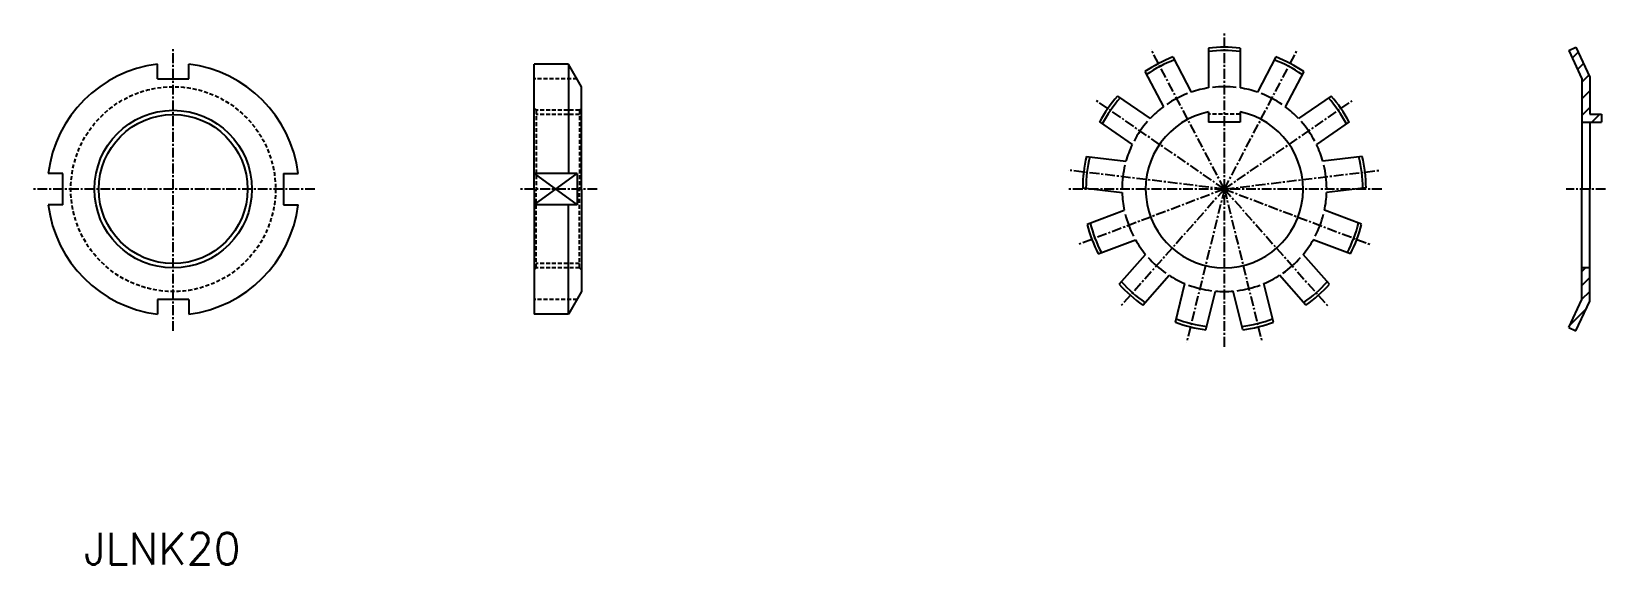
# Model space of a CAD drawing. Extents: x -20269 to -19844, y 30600 to 43676.
# Drawn here: x -20269.3 to -20069.3, y 36793.4 to 36861.1 of the extents above; entities outside this region: 3.
import ezdxf
from ezdxf.enums import TextEntityAlignment as Align

# ---------------------------------------------------------------- set-up
doc = ezdxf.new("R2010")
doc.units = 0
doc.header["$PDMODE"] = 1
doc.linetypes.add('CENTER', pattern=[2, 1.25, -0.25, 0.25, -0.25])
doc.linetypes.add('DASHED', pattern=[0.75, 0.5, -0.25])
doc.layers.get('0').update_dxf_attribs({"linetype": 'CONTINUOUS'})
doc.layers.add('CENTER', color=1, linetype='CENTER')
doc.styles.add('MISUMI', font='txt.shx')

# ---------------------------------------------------------------- blocks, each defined once
blk = doc.blocks.new('*X0')
at = {"color": 0, "linetype": 'CONTINUOUS'}
for p, q in [((-20073.56, 36857.68), (-20072.81, 36858.43)), ((-20072.89, 36856.23), (-20072.13, 36856.98)), ((-20072.34, 36854.65), (-20071.46, 36855.54)), ((-20072.34, 36852.53), (-20071.34, 36853.53)), ((-20072.34, 36850.41), (-20071.34, 36851.41)), ((-20071.07, 36849.56), (-20070.07, 36850.56))]:
    blk.add_line(p, q, dxfattribs=at)
blk = doc.blocks.new('*X1')
at = {"color": 0, "linetype": 'CONTINUOUS'}
for p, q in [((-20072.34, 36830.61), (-20071.89, 36831.06)), ((-20072.34, 36828.84), (-20071.34, 36829.84)), ((-20072.34, 36827.08), (-20071.34, 36828.08)), ((-20073.87, 36823.78), (-20071.8, 36825.85))]:
    blk.add_line(p, q, dxfattribs=at)

msp = doc.modelspace()

# ---------------------------------------------------------------- linework, layer by layer
at = {"color": 7, "linetype": 'CONTINUOUS'}
for p, q in [((-20070.83, 43675.42), (-20071.29, 43676.42)), ((-20070.83, 43674.96), (-20071.29, 43675.96)), ((-20074.01, 36858.64), (-20073.1, 36859.06)), ((-20073.1, 36859.06), (-20071.34, 36855.28)), ((-20124.3, 36857.83), (-20121.96, 36853.36)), ((-20119.76, 36858.95), (-20119.76, 36853.9)), ((-20115.76, 36858.95), (-20115.76, 36853.9)), ((-20111.22, 36857.83), (-20113.56, 36853.36)), ((-20074.01, 36858.64), (-20072.34, 36855.06)), ((-20253.3, 36855.06), (-20253.3, 36856.93)), ((-20253.3, 36855.06), (-20249.3, 36855.06)), ((-20249.3, 36855.06), (-20249.3, 36856.93)), ((-20205.43, 36841.06), (-20205.43, 36856.93)), ((-20201.09, 36856.93), (-20205.43, 36856.93)), ((-20199.43, 36854.06), (-20201.09, 36856.93)), ((-20201.09, 36856.93), (-20201.09, 36843.06)), ((-20127.85, 36855.97), (-20125.5, 36851.5)), ((-20107.68, 36855.97), (-20110.02, 36851.5)), ((-20072.34, 36855.06), (-20072.34, 36841.06)), ((-20071.34, 36855.28), (-20071.34, 36850.56)), ((-20199.43, 36841.06), (-20199.43, 36854.06)), ((-20131.35, 36852.87), (-20127.2, 36850)), ((-20104.18, 36852.87), (-20108.33, 36850)), ((-20133.62, 36849.58), (-20129.47, 36846.71)), ((-20119.76, 36850.86), (-20119.76, 36849.56)), ((-20115.76, 36849.56), (-20119.76, 36849.56)), ((-20115.76, 36850.86), (-20115.76, 36849.56)), ((-20101.9, 36849.58), (-20106.05, 36846.71)), ((-20072.34, 36849.56), (-20069.84, 36849.56)), ((-20071.34, 36850.56), (-20069.84, 36850.56)), ((-20071.34, 36849.56), (-20071.34, 36841.06)), ((-20069.84, 36850.56), (-20069.84, 36849.56)), ((-20135.28, 36845.2), (-20130.27, 36844.59)), ((-20100.24, 36845.2), (-20105.25, 36844.59)), ((-20265.3, 36843.06), (-20267.18, 36843.06)), ((-20265.3, 36839.06), (-20265.3, 36843.06)), ((-20237.3, 36843.06), (-20235.43, 36843.06)), ((-20237.3, 36843.06), (-20237.3, 36839.06)), ((-20200, 36843.06), (-20205.43, 36843.06)), ((-20200, 36843.06), (-20200, 36839.06)), ((-20205.43, 36841.06), (-20205.43, 36825.18)), ((-20199.43, 36841.06), (-20199.43, 36828.06)), ((-20135.76, 36841.23), (-20130.75, 36840.62)), ((-20099.76, 36841.23), (-20104.77, 36840.62)), ((-20072.34, 36827.06), (-20072.34, 36841.06)), ((-20071.34, 36826.84), (-20071.34, 36841.06)), ((-20265.3, 36839.06), (-20267.18, 36839.06)), ((-20237.3, 36839.06), (-20235.43, 36839.06)), ((-20200, 36839.06), (-20205.43, 36839.06)), ((-20201.09, 36825.18), (-20201.09, 36839.06)), ((-20135.2, 36836.59), (-20130.48, 36838.37)), ((-20100.33, 36836.59), (-20105.04, 36838.37)), ((-20133.78, 36832.85), (-20129.06, 36834.63)), ((-20101.74, 36832.85), (-20106.46, 36834.63)), ((-20131.12, 36829), (-20127.78, 36832.77)), ((-20104.4, 36829), (-20107.75, 36832.77)), ((-20071.34, 36831.06), (-20072.34, 36831.06)), ((-20128.13, 36826.34), (-20124.78, 36830.12)), ((-20123.98, 36824.17), (-20122.78, 36829.07)), ((-20111.54, 36824.17), (-20112.75, 36829.07)), ((-20107.4, 36826.34), (-20110.74, 36830.12)), ((-20253.3, 36827.06), (-20253.3, 36825.18)), ((-20249.3, 36827.06), (-20253.3, 36827.06)), ((-20249.3, 36827.06), (-20249.3, 36825.18)), ((-20199.43, 36828.06), (-20201.09, 36825.18)), ((-20120.1, 36823.21), (-20118.89, 36828.11)), ((-20115.42, 36823.21), (-20116.63, 36828.11)), ((-20074.01, 36823.48), (-20072.34, 36827.06)), ((-20201.09, 36825.18), (-20205.43, 36825.18)), ((-20073.1, 36823.06), (-20071.34, 36826.84)), ((-20074.01, 36823.48), (-20073.1, 36823.06))]:
    msp.add_line(p, q, dxfattribs=at)
at = {"color": 3, "linetype": 'DASHED'}
for p, q in [((-20200, 36855.06), (-20205.43, 36855.06)), ((-20205.43, 36851.31), (-20205.18, 36851.06)), ((-20199.68, 36851.06), (-20205.18, 36851.06)), ((-20205.18, 36851.06), (-20205.18, 36841.06)), ((-20199.43, 36851.31), (-20199.68, 36851.06)), ((-20199.68, 36851.06), (-20199.68, 36841.06)), ((-20199.68, 36850.52), (-20205.18, 36850.52)), ((-20115.76, 36850.56), (-20119.76, 36850.56)), ((-20115.76, 36850.56), (-20119.76, 36850.56)), ((-20205.18, 36831.06), (-20205.18, 36841.06)), ((-20199.68, 36831.06), (-20199.68, 36841.06)), ((-20205.43, 36830.81), (-20205.18, 36831.06)), ((-20199.68, 36831.6), (-20205.18, 36831.6)), ((-20199.68, 36831.06), (-20205.18, 36831.06)), ((-20199.43, 36830.81), (-20199.68, 36831.06)), ((-20200, 36827.06), (-20205.43, 36827.06))]:
    msp.add_line(p, q, dxfattribs=at)
at = {"color": 3, "linetype": 'CONTINUOUS'}
for p, q in [((-20205.43, 36843.06), (-20200, 36839.06)), ((-20205.43, 36839.06), (-20200, 36843.06))]:
    msp.add_line(p, q, dxfattribs=at)
at = {"color": 3, "linetype": 'DASHED'}
msp.add_circle((-20251.3, 36841.06), 13, dxfattribs=at)
at = {"color": 3, "linetype": 'CONTINUOUS'}
msp.add_circle((-20251.3, 36841.06), 10, dxfattribs=at)
at = {"color": 7, "linetype": 'CONTINUOUS'}
msp.add_circle((-20251.3, 36841.06), 9.46, dxfattribs=at)
for centre, radius, start, end in [((-20117.76, 36841.06), 18, 83.6206, 96.3794), ((-20117.76, 36841.06), 18, 111.3129, 124.0717), ((-20117.76, 36841.06), 17.58, 111.1589, 124.2257), ((-20117.76, 36841.06), 17.58, 83.4666, 96.5334), ((-20117.76, 36841.06), 17.58, 55.7743, 68.8411), ((-20117.76, 36841.06), 18, 55.9283, 68.6871), ((-20251.3, 36841.06), 16, 97.1808, 172.8192), ((-20251.3, 36841.06), 16, 7.1808, 82.8192), ((-20117.76, 36841.06), 13, 111.0665, 124.3181), ((-20117.76, 36841.06), 13, 98.8499, 108.8424), ((-20117.76, 36841.06), 13, 98.8499, 108.8424), ((-20117.76, 36841.06), 13, 98.8499, 108.8424), ((-20117.76, 36841.06), 13, 98.8499, 108.8424), ((-20117.76, 36841.06), 13, 83.3742, 96.6258), ((-20117.76, 36841.06), 13, 71.1576, 81.1501), ((-20117.76, 36841.06), 13, 71.1576, 81.1501), ((-20117.76, 36841.06), 13, 71.1576, 81.1501), ((-20117.76, 36841.06), 13, 71.1576, 81.1501), ((-20117.76, 36841.06), 13, 55.6819, 68.9335), ((-20117.76, 36841.06), 18, 139.0052, 151.764), ((-20117.76, 36841.06), 17.58, 138.8512, 151.918), ((-20117.76, 36841.06), 13, 126.5422, 136.5347), ((-20117.76, 36841.06), 13, 126.5422, 136.5347), ((-20117.76, 36841.06), 13, 126.5422, 136.5347), ((-20117.76, 36841.06), 13, 126.5422, 136.5347), ((-20117.76, 36841.06), 13, 43.4653, 53.4578), ((-20117.76, 36841.06), 13, 43.4653, 53.4578), ((-20117.76, 36841.06), 13, 43.4653, 53.4578), ((-20117.76, 36841.06), 13, 43.4653, 53.4578), ((-20117.76, 36841.06), 17.58, 28.082, 41.1488), ((-20117.76, 36841.06), 18, 28.236, 40.9948), ((-20117.76, 36841.06), 13, 138.7588, 152.0104), ((-20117.76, 36841.06), 10, 101.537, 78.463), ((-20117.76, 36841.06), 13, 27.9896, 41.2412), ((-20117.76, 36841.06), 18, 166.6976, 179.4563), ((-20117.76, 36841.06), 17.58, 166.5435, 179.6103), ((-20117.76, 36841.06), 13, 154.2345, 164.227), ((-20117.76, 36841.06), 13, 154.2345, 164.227), ((-20117.76, 36841.06), 13, 154.2345, 164.227), ((-20117.76, 36841.06), 13, 154.2345, 164.227), ((-20117.76, 36841.06), 13, 15.773, 25.7655), ((-20117.76, 36841.06), 13, 15.773, 25.7655), ((-20117.76, 36841.06), 13, 15.773, 25.7655), ((-20117.76, 36841.06), 13, 15.773, 25.7655), ((-20117.76, 36841.06), 17.58, 0.3897, 13.4565), ((-20117.76, 36841.06), 18, 0.5437, 13.3024), ((-20117.76, 36841.06), 13, 166.4511, 179.7027), ((-20117.76, 36841.06), 13, 0.2973, 13.5489), ((-20251.3, 36841.06), 16, 187.1808, 262.8192), ((-20251.3, 36841.06), 16, 277.1808, 352.8192), ((-20117.76, 36841.06), 13, 181.9268, 191.9193), ((-20117.76, 36841.06), 13, 181.9268, 191.9193), ((-20117.76, 36841.06), 13, 181.9268, 191.9193), ((-20117.76, 36841.06), 13, 181.9268, 191.9193), ((-20117.76, 36841.06), 13, 348.0807, 358.0732), ((-20117.76, 36841.06), 13, 348.0807, 358.0732), ((-20117.76, 36841.06), 13, 348.0807, 358.0732), ((-20117.76, 36841.06), 13, 348.0807, 358.0732), ((-20117.76, 36841.06), 13, 194.1434, 207.395), ((-20117.76, 36841.06), 13, 332.605, 345.8566), ((-20117.76, 36841.06), 18, 194.3899, 207.1486), ((-20117.76, 36841.06), 17.58, 194.2358, 207.3026), ((-20117.76, 36841.06), 17.58, 332.6974, 345.7642), ((-20117.76, 36841.06), 18, 332.8514, 345.6101), ((-20117.76, 36841.06), 13, 209.6191, 219.6117), ((-20117.76, 36841.06), 13, 209.6191, 219.6117), ((-20117.76, 36841.06), 13, 209.6191, 219.6117), ((-20117.76, 36841.06), 13, 209.6191, 219.6117), ((-20117.76, 36841.06), 13, 320.3883, 330.3809), ((-20117.76, 36841.06), 13, 320.3883, 330.3809), ((-20117.76, 36841.06), 13, 320.3883, 330.3809), ((-20117.76, 36841.06), 13, 320.3883, 330.3809), ((-20117.76, 36841.06), 13, 221.8357, 235.0873), ((-20117.76, 36841.06), 13, 304.9127, 318.1643), ((-20117.76, 36841.06), 18, 222.0822, 234.8409), ((-20117.76, 36841.06), 17.58, 221.9281, 234.995), ((-20117.76, 36841.06), 13, 237.3114, 247.304), ((-20117.76, 36841.06), 13, 237.3114, 247.304), ((-20117.76, 36841.06), 13, 237.3114, 247.304), ((-20117.76, 36841.06), 13, 237.3114, 247.304), ((-20117.76, 36841.06), 13, 292.696, 302.6886), ((-20117.76, 36841.06), 13, 292.696, 302.6886), ((-20117.76, 36841.06), 13, 292.696, 302.6886), ((-20117.76, 36841.06), 13, 292.696, 302.6886), ((-20117.76, 36841.06), 17.58, 305.005, 318.0719), ((-20117.76, 36841.06), 18, 305.1591, 317.9178), ((-20117.76, 36841.06), 13, 249.528, 262.7797), ((-20117.76, 36841.06), 13, 265.0037, 274.9963), ((-20117.76, 36841.06), 13, 265.0037, 274.9963), ((-20117.76, 36841.06), 13, 265.0037, 274.9963), ((-20117.76, 36841.06), 13, 265.0037, 274.9963), ((-20117.76, 36841.06), 13, 277.2203, 290.472), ((-20117.76, 36841.06), 18, 249.7745, 262.5332), ((-20117.76, 36841.06), 17.58, 249.6204, 262.6873), ((-20117.76, 36841.06), 17.58, 277.3127, 290.3796), ((-20117.76, 36841.06), 18, 277.4668, 290.2255)]:
    msp.add_arc(centre, radius, start, end, dxfattribs=at)
msp.add_point((-19844.35, 30599.58), dxfattribs=at)
at = {"layer": 'CENTER', "color": 1, "linetype": 'CENTER'}
for p, q in [((-20117.76, 36841.06), (-20117.76, 36861.06)), ((-20251.3, 36823.06), (-20251.3, 36859.06)), ((-20117.76, 36841.06), (-20127.06, 36858.77)), ((-20117.76, 36841.06), (-20108.47, 36858.77)), ((-20117.76, 36841.06), (-20134.22, 36852.42)), ((-20117.76, 36841.06), (-20101.3, 36852.42)), ((-20117.76, 36841.06), (-20137.62, 36843.47)), ((-20117.76, 36841.06), (-20097.91, 36843.47)), ((-20233.3, 36841.06), (-20269.3, 36841.06)), ((-20197.43, 36841.06), (-20207.43, 36841.06)), ((-20097.76, 36841.06), (-20137.76, 36841.06)), ((-20117.76, 36841.06), (-20136.46, 36833.97)), ((-20117.76, 36841.06), (-20131.02, 36826.09)), ((-20117.76, 36841.06), (-20122.55, 36821.64)), ((-20117.76, 36821.06), (-20117.76, 36841.06)), ((-20117.76, 36841.06), (-20112.98, 36821.64)), ((-20117.76, 36841.06), (-20104.5, 36826.09)), ((-20117.76, 36841.06), (-20099.06, 36833.97)), ((-20069.34, 36841.06), (-20074.34, 36841.06))]:
    msp.add_line(p, q, dxfattribs=at)

# ---------------------------------------------------------------- block references
at = {"color": 3, "linetype": 'CONTINUOUS'}
for name in ['*X0', '*X1']:
    msp.add_blockref(name, (0, 0), dxfattribs=at)

# ---------------------------------------------------------------- texts
at = {"color": 7, "linetype": 'CONTINUOUS', "style": 'MISUMI'}
msp.add_text('JLNK20', height=4, dxfattribs=at).set_placement((-20252.67, 36793.42), align=Align.CENTER)

doc.saveas('drawing.dxf')
